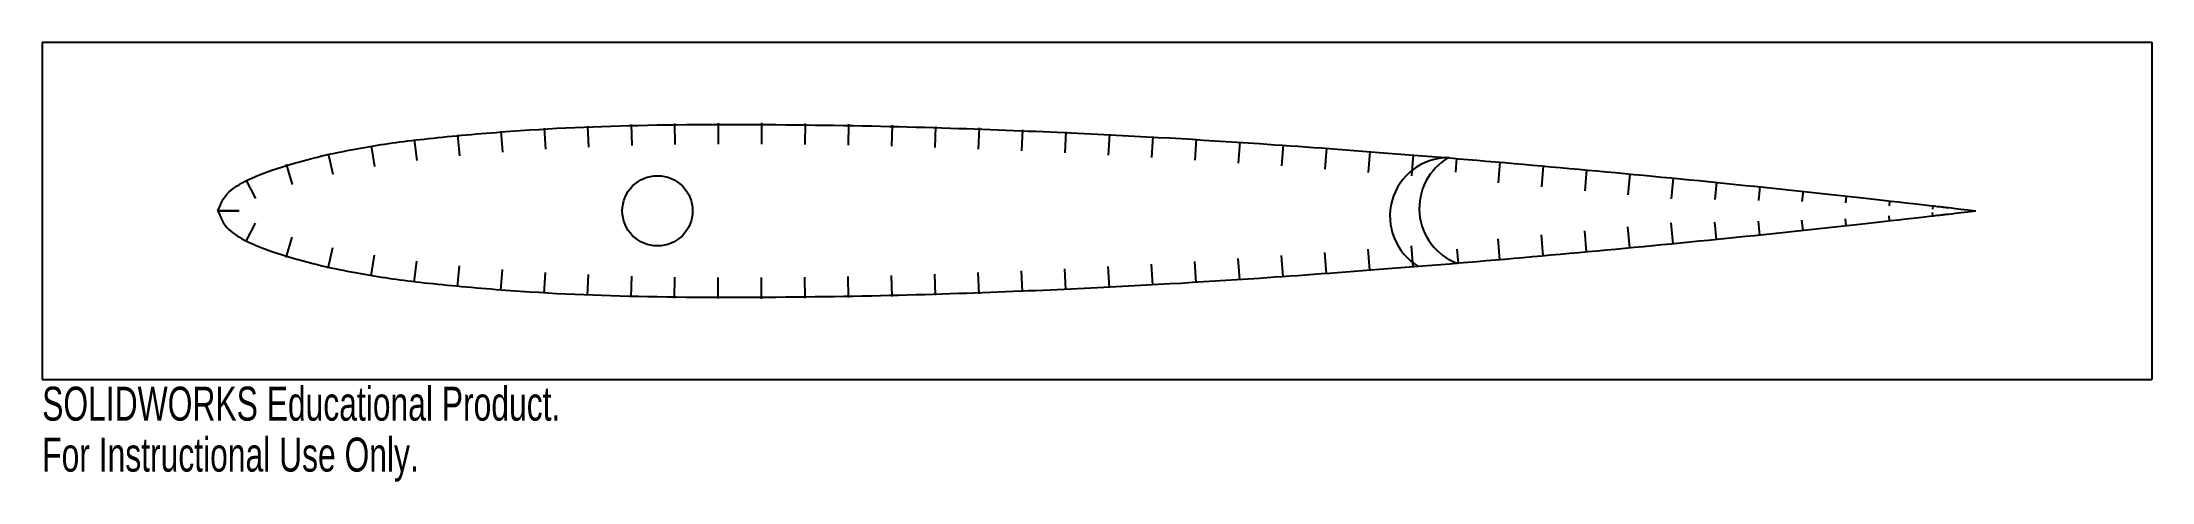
# Model space of a CAD drawing. Header units: millimetres. Extents: x -152 to 148, y -34 to 28.
import ezdxf

# ---------------------------------------------------------------- set-up
doc = ezdxf.new("R2010")
doc.units = ezdxf.units.MM
doc.linetypes.add('CENTERX2', pattern=[20.32, 12.7, -2.54, 2.54, -2.54])
doc.styles.add('SLDTEXTSTYLE0', font='TXT', dxfattribs={"width": 0.7})

msp = doc.modelspace()

# ---------------------------------------------------------------- linework, layer by layer
at = {"color": 7, "linetype": 'Continuous'}
for p, q in [((-151.81, 28.34), (148.19, 28.34)), ((-151.81, 28.34), (-151.81, -19.66)), ((148.19, 28.34), (148.19, -19.66)), ((-92.76, 15.16), (-92.47, 12.17)), ((-86.6, 15.69), (-86.37, 12.7)), ((-80.42, 16.1), (-80.25, 13.11)), ((-74.24, 16.41), (-74.12, 13.41)), ((-68.06, 16.62), (-67.98, 13.63)), ((-61.88, 16.76), (-61.83, 13.76)), ((-55.69, 16.83), (-55.67, 13.83)), ((-49.5, 16.84), (-49.51, 13.84)), ((-43.32, 16.79), (-43.35, 13.79)), ((-37.13, 16.69), (-37.19, 13.69)), ((-30.95, 16.54), (-31.03, 13.55)), ((-24.76, 16.36), (-24.86, 13.36)), ((-18.58, 16.13), (-18.7, 13.13)), ((-12.4, 15.87), (-12.53, 12.87)), ((-6.22, 15.58), (-6.37, 12.58)), ((-0.04, 15.26), (-0.2, 12.26)), ((-111.12, 12.48), (-110.49, 9.55)), ((-105.03, 13.61), (-104.56, 10.65)), ((-98.91, 14.48), (-98.54, 11.5)), ((6.14, 14.91), (5.96, 11.91)), ((12.31, 14.53), (12.12, 11.54)), ((18.49, 14.13), (18.29, 11.14)), ((24.66, 13.71), (24.45, 10.72)), ((30.83, 13.26), (30.61, 10.27)), ((37, 12.8), (36.77, 9.81)), ((43.17, 12.32), (42.93, 9.33)), ((-117.11, 10.97), (-116.25, 8.1)), ((49.33, 11.82), (49.17, 9.83)), ((55.5, 11.3), (55.24, 8.31)), ((61.66, 10.75), (61.39, 7.76)), ((67.82, 10.19), (67.55, 7.2)), ((73.98, 9.62), (73.7, 6.63)), ((80.14, 9.03), (79.85, 6.04)), ((-122.87, 8.74), (-121.48, 6.08)), ((86.3, 8.42), (86.05, 5.94)), ((92.45, 7.79), (92.24, 5.8)), ((98.6, 7.14), (98.44, 5.65)), ((104.75, 6.47), (104.64, 5.47)), ((-126.81, 4.34), (-123.81, 4.34)), ((98.6, 1.54), (98.44, 3.03)), ((104.75, 2.21), (104.64, 3.21)), ((110.9, 5.78), (110.82, 5.03)), ((110.9, 2.9), (110.82, 3.65)), ((117.05, 5.07), (116.99, 4.57)), ((117.05, 3.61), (116.99, 4.11)), ((-122.87, -0.06), (-121.48, 2.6)), ((-117.11, -2.29), (-116.25, 0.58)), ((55.5, -2.62), (55.24, 0.37)), ((61.66, -2.07), (61.39, 0.91)), ((67.82, -1.51), (67.55, 1.47)), ((73.98, -0.94), (73.7, 2.05)), ((80.14, -0.35), (79.85, 2.63)), ((86.3, 0.26), (86.05, 2.74)), ((92.45, 0.89), (92.24, 2.88)), ((-111.12, -3.8), (-110.49, -0.87)), ((-105.03, -4.93), (-104.56, -1.97)), ((-98.91, -5.8), (-98.54, -2.82)), ((12.31, -5.86), (12.12, -2.86)), ((18.49, -5.45), (18.29, -2.46)), ((24.66, -5.03), (24.45, -2.04)), ((30.83, -4.58), (30.61, -1.59)), ((37, -4.12), (36.77, -1.13)), ((43.17, -3.64), (42.93, -0.65)), ((49.6, -3.12), (49.43, -1.13)), ((-92.76, -6.48), (-92.47, -3.5)), ((-86.6, -7.01), (-86.37, -4.02)), ((-80.42, -7.42), (-80.25, -4.43)), ((-74.24, -7.73), (-74.12, -4.73)), ((-68.06, -7.95), (-67.98, -4.95)), ((-61.88, -8.08), (-61.83, -5.08)), ((-55.69, -8.15), (-55.67, -5.15)), ((-49.5, -8.16), (-49.51, -5.16)), ((-43.32, -8.11), (-43.35, -5.11)), ((-37.13, -8.01), (-37.19, -5.01)), ((-30.95, -7.87), (-31.03, -4.87)), ((-24.76, -7.68), (-24.86, -4.68)), ((-18.58, -7.45), (-18.7, -4.45)), ((-12.4, -7.19), (-12.53, -4.19)), ((-6.22, -6.9), (-6.37, -3.9)), ((-0.04, -6.58), (-0.2, -3.58)), ((6.14, -6.23), (5.96, -3.24)), ((-151.81, -19.66), (148.19, -19.66))]:
    msp.add_line(p, q, dxfattribs=at)
at = {"color": 7, "linetype": 'CENTERX2'}
msp.add_line((-123.81, 4.34), (-126.81, 4.34), dxfattribs=at)
at = {"color": 7, "linetype": 'Continuous'}
msp.add_circle((-64.31, 4.34), 5, dxfattribs=at)
for centre, start, end in [((48.19, 3.58), 90, 239.1438), ((52.36, 4.69), 120, 249.7391)]:
    msp.add_arc(centre, 8.34, start, end, dxfattribs=at)
for points in [[(-126.81, 4.34), (-126.17, 6.18), (-124.76, 7.57), (-121.3, 9.48), (-113.76, 11.88), (-105.99, 13.45), (-98.14, 14.57), (-82.35, 15.99), (-66.52, 16.67), (-34.82, 16.64), (-3.11, 15.42), (17.96, 14.17), (39.06, 12.64), (60.14, 10.89), (81.07, 8.94), (102.48, 6.72), (123.19, 4.34), (116.29, 5.15), (123.19, 4.34)], [(-126.81, 4.34), (-126.17, 2.5), (-124.76, 1.11), (-121.3, -0.8), (-113.76, -3.2), (-105.99, -4.77), (-98.14, -5.9), (-82.35, -7.31), (-66.52, -7.99), (-34.82, -7.96), (-3.11, -6.74), (17.96, -5.49), (39.06, -3.96), (60.14, -2.21), (81.07, -0.26), (102.48, 1.96), (123.19, 4.34), (116.29, 3.53), (123.19, 4.34)]]:
    msp.add_open_spline(points, degree=3, knots=[0, 0, 0, 0, 0.007686, 0.015472, 0.031066, 0.06229, 0.093539, 0.124786, 0.187318, 0.249793, 0.374804, 0.499927, 0.583165, 0.666604, 0.75002, 0.832917, 0.917782, 1, 1, 1, 1], dxfattribs=at)

# ---------------------------------------------------------------- texts
at = {"color": 7, "linetype": 'Continuous', "char_height": 4.8336, "attachment_point": 1, "style": 'SLDTEXTSTYLE0'}
for s, insert in [('SOLIDWORKS Educational Product.', (-151.81, -20.68)), ('For Instructional Use Only.', (-151.81, -27.93))]:
    msp.add_mtext(s, dxfattribs=dict(at, insert=insert))

doc.saveas('drawing.dxf')
